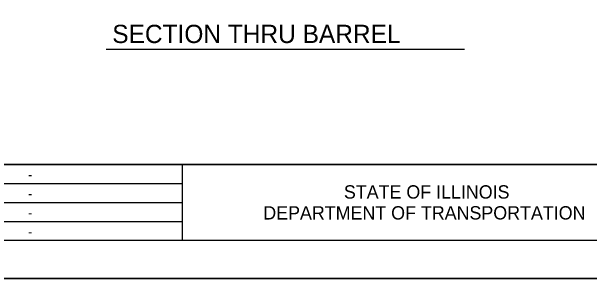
# Model space of a CAD drawing. Extents: x 2133490 to 2172050, y 2138301 to 2145980.
# Drawn here: x 2140346.9 to 2140725.9, y 2144574.5 to 2144749.9 of the extents above; entities that cross this region are included whole.
import ezdxf

# ---------------------------------------------------------------- set-up
doc = ezdxf.new("R2010")
doc.units = 0
for name, color, linetype in [('Level 63', 7, 'Continuous'), ('ROW_PR_Notes', 7, 'Continuous'), ('Sheets_50 Reference Boundary', 7, 'Continuous'), ('Sheets_General Details', 7, 'Continuous'), ('Sheets_Printer Plotting Border', 7, 'Continuous')]:
    doc.layers.add(name, color=color, linetype=linetype)

msp = doc.modelspace()

# ---------------------------------------------------------------- linework, layer by layer
at = {"layer": 'ROW_PR_Notes'}
msp.add_line((2140408.86, 2144725.17), (2140643.85, 2144725.17), dxfattribs=at)
at = {"layer": 'Sheets_50 Reference Boundary'}
msp.add_lwpolyline([(2139850.12, 2145649.45), (2141425.12, 2145649.45), (2141425.12, 2144649.46), (2139850.12, 2144649.46)], close=True, dxfattribs=at)
at = {"layer": 'Sheets_General Details'}
for p, q in [((2139850.12, 2144649.46), (2141425.12, 2144649.46)), ((2140458.84, 2144649.46), (2140458.84, 2144599.46)), ((2139998.84, 2144636.96), (2140458.84, 2144636.96)), ((2139998.84, 2144624.46), (2140458.84, 2144624.46)), ((2139998.84, 2144611.96), (2140458.84, 2144611.96)), ((2141450.12, 2144574.46), (2139750.12, 2144574.46))]:
    msp.add_line(p, q, dxfattribs=at)
msp.add_lwpolyline([(2139850.12, 2145649.46), (2141425.12, 2145649.46), (2141425.12, 2144599.46), (2139850.12, 2144599.46)], close=True, dxfattribs=at)
at = {"layer": 'Sheets_Printer Plotting Border'}
msp.add_lwpolyline([(2139750.12, 2144574.46), (2141450.12, 2144574.46), (2141450.12, 2145674.46), (2139750.12, 2145674.46)], close=True, dxfattribs=at)

# ---------------------------------------------------------------- texts
at = {"layer": 'Level 63'}
msp.add_text('SECTION THRU BARREL', height=12, dxfattribs=at).set_placement((2140412.98, 2144729.17))
at = {"layer": 'Sheets_General Details'}
for s, height, p in [('-', 6, (2140357.8, 2144639.71)), ('STATE OF ILLINOIS', 8.7501, (2140564.87, 2144626.96)), ('-', 6, (2140357.8, 2144627.21)), ('DEPARTMENT OF TRANSPORTATION', 8.7501, (2140512, 2144613.21)), ('-', 6, (2140357.8, 2144614.71)), ('-', 6, (2140357.8, 2144602.21))]:
    msp.add_text(s, height=height, dxfattribs=at).set_placement(p)

doc.saveas('drawing.dxf')
